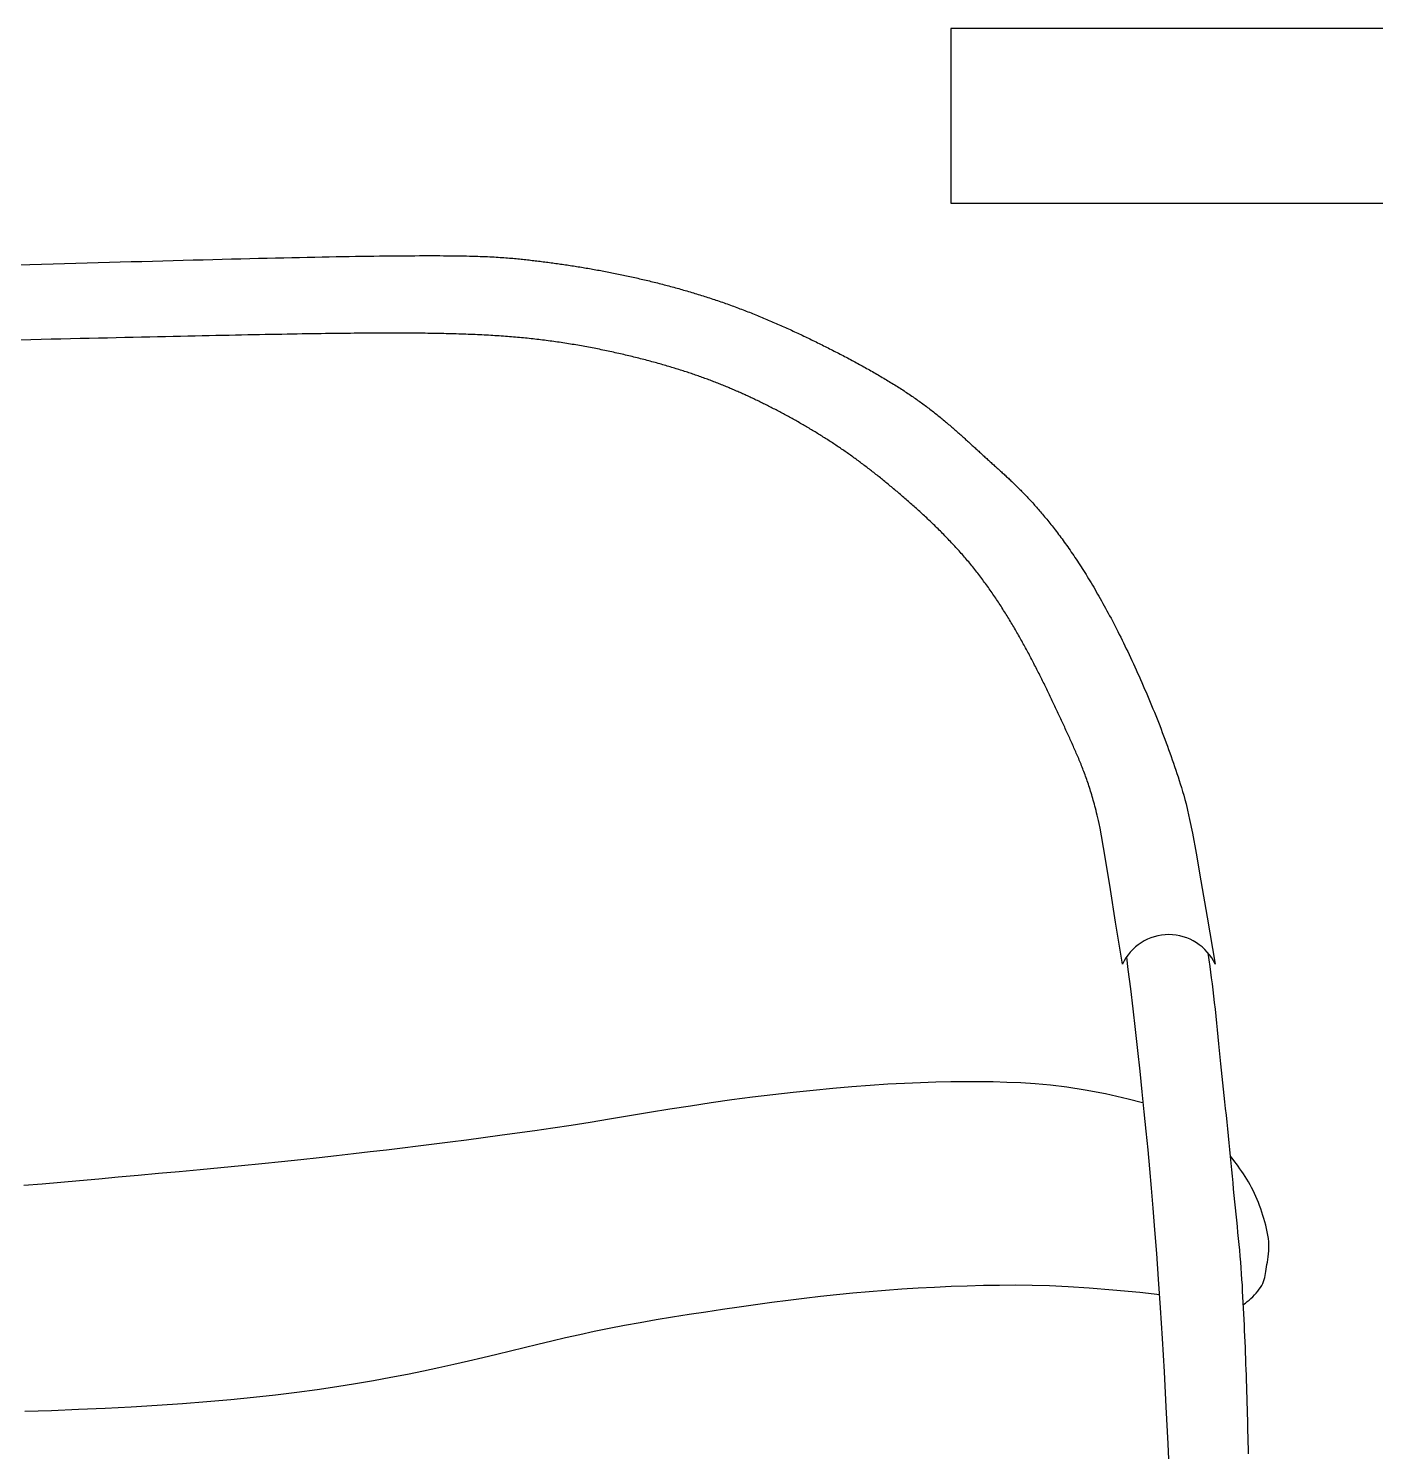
# Model space of a CAD drawing. Header units: millimetres. Extents: x -17017 to 2697, y 1903 to 18260.
# Drawn here: x -16975.9377 to -16975.8761, y 18247.9943 to 18248.0594 of the extents above; entities that cross this region are included whole.
import ezdxf

# ---------------------------------------------------------------- set-up
doc = ezdxf.new("R2010")
doc.units = ezdxf.units.MM
doc.layers.add('OP-MOB-MOVIL', color=8, linetype='Continuous')

# ---------------------------------------------------------------- blocks, each defined once
blk = doc.blocks.new('mesas y sillas de cafeteria')
blk.add_lwpolyline([(49.97697261317171, -14.21144961716345), (49.97697261319445, -14.25144961716433), (50.77697261319099, -14.25144961659134), (50.77697261316916, -14.21144961659229)], close=True)
for points in [[(50.01623537028718, -14.42560469268574), (50.01470229270944, -14.41592952237625), (50.01350654990256, -14.40846112450163), (50.01260097421618, -14.40289040082098), (50.01193839800271, -14.39890825309703), (50.01147165361272, -14.39620558308525), (50.01115357339495, -14.39447329255563), (50.01093698970089, -14.39340228326182), (50.01077473488476, -14.39268345696655), (50.0106273462643, -14.39205848780875), (50.01048618102323, -14.39147213946126), (50.01035030132061, -14.39091994796581), (50.01021876930554, -14.39039744937327), (50.01009064713435, -14.38990017973083), (50.00996499696066, -14.38942367508207), (50.00984088094083, -14.38896347148329), (50.00971736122756, -14.38851510497261), (50.00959365575454, -14.38807482176708), (50.00946960557303, -14.38764170871946), (50.00934520751434, -14.38721556285054), (50.00922045840434, -14.38679618117931), (50.00909535508163, -14.38638336072654), (50.00896989436842, -14.38597689851122), (50.00884407310059, -14.38557659155413), (50.00871788810673, -14.38518223687061), (50.00859133621543, -14.38479363148144), (50.00846441426165, -14.38441057240561), (50.00833711906944, -14.38403285666755), (50.00820944747829, -14.38366028128075), (50.00808139630954, -14.38329264326603), (50.00795296240085, -14.38292973964781), (50.00782414257719, -14.38257136743778), (50.0076949336717, -14.38221732365855), (50.00756533251388, -14.38186740533274), (50.00743533593504, -14.38152140947386), (50.0073049407647, -14.38117913310452), (50.00717414383234, -14.38084037324552), (50.00704294197385, -14.38050492691218), (50.00691133201053, -14.38017259112712), (50.0067793107828, -14.37984316291113), (50.00664687511289, -14.37951643927954), (50.00651402183576, -14.37919221725315), (50.0063807477818, -14.37887029385092), (50.00624704977963, -14.37855046609548), (50.00611292465965, -14.37823253100214), (50.00597836925408, -14.37791628559353), (50.00584338039243, -14.37760152688679), (50.00570795490512, -14.3772880519009), (50.00557208962073, -14.37697565765666), (50.00543578139332, -14.37666414725027), (50.00529902713151, -14.37635334808874), (50.00516182377851, -14.37604309364542), (50.00502416826566, -14.3757332174082), (50.00488605752525, -14.37542355285586), (50.00474748849683, -14.37511393346904), (50.00460845811358, -14.37480419272833), (50.0044689633105, -14.37449416411255), (50.0043290010899, -14.37418370541673), (50.00418856873966, -14.37387277165544), (50.00404766361044, -14.37356134215406), (50.00390628305922, -14.37324939624523), (50.00376442443212, -14.37293691324885), (50.00362208508795, -14.37262387249939), (50.00347926237828, -14.37231025332221), (50.00333595365646, -14.37199603504087), (50.00319215629042, -14.37168120305978), (50.00304786772449, -14.37136576709599), (50.0029030854148, -14.37104974293288), (50.00275780681659, -14.37073314635927), (50.00261202939328, -14.37041599316581), (50.00246575059646, -14.3700982991395), (50.00231896788773, -14.36978008007281), (50.00217167872324, -14.36946135174912), (50.00202388056096, -14.36914212995907), (50.00187557085974, -14.36882243049513), (50.00172674707846, -14.36850226913884), (50.00157740666782, -14.36818166168268), (50.00142754709395, -14.36786062391548), (50.00127716580846, -14.36753917162423), (50.00112626027567, -14.36721732060141), (50.00097482794536, -14.36689508663039), (50.00082286628367, -14.36657248550182), (50.00067037273948, -14.36624953300816), (50.00051734477802, -14.36592624493278), (50.0003637798518, -14.36560263706451), (50.00020967542241, -14.36527872519582), (50.0000550289451, -14.36495452511372), (49.99989983787691, -14.36463005260157), (49.99974409967763, -14.36430532345912), (49.99958781180703, -14.36398035346429), (49.99943097171763, -14.36365515840953), (49.9992735768692, -14.36332975408732), (49.99911562472244, -14.36300415628102), (49.99895711273075, -14.36267838078129), (49.99879803835483, -14.36235244337513), (49.9986383990481, -14.36202635985319), (49.99847819227671, -14.3617001460043), (49.9983174154886, -14.36137381761728), (49.99815606614629, -14.36104739047551), (49.99799414170866, -14.36072088037508), (49.99783163963275, -14.3603943031012), (49.99766855737562, -14.36006767444087), (49.9975048923925, -14.35974101018655), (49.99734064214499, -14.35941432612526), (49.99717580408833, -14.35908763804218), (49.9970103756832, -14.3587609617316), (49.99684435438303, -14.35843431297872), (49.99667773765123, -14.35810770757053), (49.99651052293757, -14.3577811612995), (49.99634270770821, -14.35745468995265), (49.99617428941474, -14.35712830932243), (49.99600526551967, -14.35680203518859), (49.99583563347551, -14.35647588334905), (49.99566539055104, -14.35614986944347), (49.99549453322743, -14.35582400855492), (49.99532305779667, -14.35549831562821), (49.99515096054984, -14.35517280559361), (49.99497823777983, -14.35484749339594), (49.99480488577592, -14.35452239397455), (49.99463090082827, -14.35419752226699), (49.99445627923069, -14.35387289321261), (49.99428101649482, -14.35354852118326), (49.99410510502003, -14.35322441828976), (49.99392853643531, -14.3529005960736), (49.99375130236422, -14.35257706607263), (49.99357339442668, -14.35225383983379), (49.9933948042526, -14.35193092889676), (49.993215523461, -14.35160834479939), (49.99303554367634, -14.35128609909043), (49.99285485633391, -14.35096420316586), (49.99267345208227, -14.35064266786139), (49.9924913213772, -14.35032150386542), (49.99230845467901, -14.3500007218754), (49.99212484244163, -14.34968033257974), (49.99194047512628, -14.34936034667408), (49.99175534318874, -14.34904077484862), (49.9915694370884, -14.3487216277972), (49.9913827472792, -14.34840291621003), (49.99119526422237, -14.34808465078277), (49.99100697837366, -14.34776684220378), (49.99081788018975, -14.34744950117056), (49.99062796012822, -14.34713263837148), (49.99043720864847, -14.34681626449674), (49.99024561620627, -14.34650039024564), (49.99005317326191, -14.34618502630474), (49.98985987026663, -14.34587018337152), (49.98966569768436, -14.34555587213254), (49.98947064596905, -14.34524210328527), (49.98927470558101, -14.34492888751629), (49.98907786697509, -14.34461623552488), (49.98888012061252, -14.34430415799761), (49.9886814569436, -14.34399266562832), (49.98848186643409, -14.34368176911266), (49.98828133953521, -14.34337147914084), (49.98807986671, -14.34306180640488), (49.98787743840967, -14.34275276159678), (49.98767404509726, -14.34244435540859), (49.98746967722673, -14.34213659853413), (49.98726432525655, -14.34182950166542), (49.98705797964521, -14.34152307549448), (49.9868506308494, -14.34121733071333), (49.9866422693276, -14.340912278014), (49.98643288553558, -14.34060792809396), (49.98622246993091, -14.34030429163795), (49.98601101297299, -14.34000137933981), (49.9857985051176, -14.33969920189884), (49.98558493682413, -14.33939776999614), (49.98537029854651, -14.33909709433647), (49.98515458074689, -14.33879718560274), (49.98493777388012, -14.33849805449063), (49.98471986840104, -14.33819971169396), (49.98450085477452, -14.33790216790112), (49.98428072345177, -14.33760543380777), (49.98405946489038, -14.33730952010592), (49.98383706955156, -14.33701443749123), (49.98361352789198, -14.33672019664664), (49.98338883036649, -14.33642680827325), (49.98316296846224, -14.3361342828357), (49.98293593778453, -14.33584262991099), (49.98270773496188, -14.3355518588487), (49.98247835662642, -14.33526197899846), (49.98224779941029, -14.3349729997135), (49.98201605994655, -14.33468493034161), (49.98178313486096, -14.33439778023785), (49.98154902079023, -14.33411155874819), (49.98131371848012, -14.33382627433275), (49.9810772451392, -14.33354193187006), (49.98083962209967, -14.3332585353437), (49.98060087068461, -14.33297608873909), (49.9803610122226, -14.33269459604344), (49.98012006804038, -14.33241406123852), (49.97987805946559, -14.33213448830975), (49.97963500782407, -14.33185588124252), (49.97939093547393, -14.3315782437985), (49.97914586888419, -14.33130157884261), (49.97889983555888, -14.33102588902148), (49.97865286299657, -14.33075117697626), (49.97840497870129, -14.33047744534815), (49.97815621017071, -14.33020469678559), (49.97790658490612, -14.32993293392792), (49.97765613041156, -14.32966215941997), (49.97740487418469, -14.32939237590654), (49.97715284372953, -14.3291235860288), (49.97690006654466, -14.32885579242975), (49.97664657013138, -14.32858899775601), (49.97639238199099, -14.32832320464513), (49.9761375296257, -14.32805841574555), (49.97588204053318, -14.32779463369843), (49.97562594222018, -14.32753186115042), (49.97536926217981, -14.32727010073722), (49.97511202792248, -14.32700935511093), (49.97485426693947, -14.32674962690726), (49.97459600673938, -14.32649091877465), (49.97433727482075, -14.32623323335611), (49.97407809868309, -14.32597657329279), (49.9738185058286, -14.32572094122952), (49.97355852375586, -14.3254663398111), (49.9732981799707, -14.32521277167689), (49.97303750197079, -14.32496023947169), (49.97277651725653, -14.32470874583851), (49.97251525333286, -14.32445829342396), (49.97225373769652, -14.32420888486922), (49.97199199784973, -14.32396052281547), (49.97173006129469, -14.32371320990933), (49.97146795553181, -14.32346694879379), (49.97120570806146, -14.32322174211004), (49.97094334638405, -14.32297759250287), (49.9706808980045, -14.32273450261346), (49.97041839041867, -14.32249247509026), (49.97015585112877, -14.3222515125708), (49.96989330763881, -14.3220116176999), (49.96963078744648, -14.321772793126), (49.96936831805488, -14.32153504148664), (49.96910592696349, -14.32129836542663), (49.96884364167363, -14.32106276758896), (49.9685814896884, -14.32082825061843), (49.96831949850548, -14.32059481715623), (49.9680576956298, -14.32036246984717), (49.9677961085572, -14.32013121133787), (49.96753476479171, -14.31990104426404), (49.96727369183191, -14.31967197127597), (49.96701291587578, -14.31944399463646), (49.96675245786446, -14.31921711509494), (49.96649233743847, -14.31899133302795), (49.96623257423744, -14.31876664881383), (49.965973187901, -14.31854306282185), (49.96571419806696, -14.31832057543215), (49.96545562437041, -14.31809918701401), (49.96519748645642, -14.31787889794396), (49.96493979871684, -14.31765970708329), (49.96468255458512, -14.31744160724338), (49.96442574225057, -14.31722458972945), (49.96416934989975, -14.31700864583036), (49.96391336572287, -14.31679376685497), (49.96365777791198, -14.31657994409761), (49.96340257465181, -14.31636716885805), (49.96314774413349, -14.31615543243606), (49.96289327323848, -14.31594472575307), (49.96263914359952, -14.31573503821892), (49.96238533554606, -14.31552635886328), (49.96213182940573, -14.31531867671583), (49.96187860550071, -14.31511198080443), (49.96162564416318, -14.31490626016603), (49.96137292571893, -14.31470150382665), (49.96112043049106, -14.31449770081781), (49.96086813880811, -14.31429484016917), (49.96061603099861, -14.31409291091586), (49.9603640873911, -14.31389190207847), (49.96011228830776, -14.3136918026994), (49.95986061407621, -14.31349260180104), (49.95960904502499, -14.31329428841855), (49.95935756147992, -14.31309685157794), (49.95910614376862, -14.31290028031253), (49.95885477221782, -14.31270456365382), (49.95860342715332, -14.31250969062785), (49.95835208890367, -14.31231565026974), (49.95810073779194, -14.31212243160917), (49.95784935415122, -14.31193002367581), (49.95759791830369, -14.31173841549753), (49.95734641057516, -14.31154759611309), (49.95709481129416, -14.31135755454125), (49.95684310079014, -14.3111682798226), (49.95659125938892, -14.31097976098317), (49.95633926740993, -14.31079198705265), (49.95608710519173, -14.31060494706435), (49.95583475305193, -14.31041863004793), (49.95558219132272, -14.31023302503127), (49.95532940032626, -14.31004812104948), (49.95507636039565, -14.3098639071286), (49.95482305185124, -14.30968037230014), (49.95456945502428, -14.30949750559921), (49.95431555023879, -14.30931529605186), (49.95406131782238, -14.30913373268777), (49.9538067381045, -14.30895280453842), (49.95355179140915, -14.30877250063895), (49.95329645806123, -14.30859281001176), (49.95304071839291, -14.3084137216938), (49.95278455272546, -14.3082352247111), (49.95252794139105, -14.3080573080988), (49.95227086471186, -14.30787996088475), (49.95201330301552, -14.30770317210045), (49.95175523663147, -14.30752693077375), (49.95149664588553, -14.30735122593978), (49.9512375111035, -14.30717604662277), (49.9509778126112, -14.30700138185784), (49.95071753169486, -14.3068272211458), (49.95045665346333, -14.30665355587371), (49.95019516398679, -14.30648037789797), (49.94993304932996, -14.30630767907496), (49.94967029556119, -14.30613545126653), (49.94940688874976, -14.30596368632541), (49.9491428149604, -14.30579237611346), (49.94887806026327, -14.30562151248523), (49.94861261455299, -14.30545108918159), (49.94834648303458, -14.30528110748855), (49.94807967473571, -14.30511157056571), (49.94781219869128, -14.30494248158539), (49.94754406392804, -14.30477384370897), (49.94727527948089, -14.30460566010515), (49.94700585437931, -14.30443793393897), (49.9467357976564, -14.30427066837183), (49.94646511929386, -14.30410386704534), (49.94619383311419, -14.30393753548196), (49.94592195388668, -14.30377167966799), (49.94564949638243, -14.30360630560608), (49.94537647537345, -14.30344141928072), (49.94510290563358, -14.30327702668728), (49.94482880193391, -14.30311313382117), (49.94455417904373, -14.30294974667231), (49.94427905173961, -14.30278687123428), (49.94400343478901, -14.30262451349881), (49.94372734296758, -14.30246267946313), (49.94345079104369, -14.30230137511535), (49.94317379379299, -14.30214060644903), (49.94289636598569, -14.30198037945956), (49.94261852239379, -14.30182070013507), (49.94234027778566, -14.30166157447275), (49.9420616469406, -14.30150300846617), (49.94178264462698, -14.30134500810527), (49.94150328561318, -14.30118757937998), (49.94122358467666, -14.30103072828933), (49.94094355658945, -14.30087446082689), (49.9406632161199, -14.30071878297531), (49.94038257804004, -14.30056370073908), (49.94010165712371, -14.3004092201063), (49.9398204681429, -14.30025534706874), (49.939539025866, -14.30010208761996), (49.93925734507229, -14.29994944775353), (49.93897544052652, -14.29979743346121), (49.93869332700433, -14.29964605073656), (49.93841101927592, -14.29949530557315), (49.93812853211693, -14.29934520396091), (49.93784588029575, -14.29919575189888), (49.93756307858257, -14.29904695537152), (49.93728014175304, -14.29889882037605), (49.93699708458098, -14.29875135290786), (49.93671392183205, -14.29860455895323), (49.93643066828099, -14.29845844451484), (49.93614733870163, -14.29831301557351), (49.93586394786598, -14.29816827813011), (49.93558051054333, -14.29802423817637), (49.93529704150478, -14.29788090170405), (49.93501355552598, -14.2977382747049), (49.93473006737804, -14.29759636317249), (49.93444659183206, -14.29745517310221), (49.93416314365913, -14.29731471048217), (49.9338797376322, -14.2971749813114), (49.93359638852507, -14.29703599157619), (49.93331311110433, -14.29689774727376), (49.93302991871496, -14.29676025395929), (49.93274681895309, -14.29662351544903), (49.93246381798872, -14.29648753512083), (49.93218092199186, -14.29635231635257), (49.93189813712615, -14.29621786252574), (49.93161546956071, -14.2960841770182), (49.93133292546645, -14.29595126321146), (49.93105051100702, -14.29581912447975), (49.93076822661988, -14.2956877624656), (49.93048604978412, -14.29555717183212), (49.93020395225813, -14.29542734550341), (49.92992190578934, -14.29529827640545), (49.9296398821316, -14.29516995746235), (49.92935785303689, -14.29504238159643), (49.92907579025359, -14.29491554173183), (49.92879366553734, -14.2947894307963), (49.92851144920041, -14.29466404127561), (49.92822910582709, -14.29453936391656), (49.92794659856645, -14.2944153890312), (49.92766389056032, -14.29429210692797), (49.92738094496053, -14.2941695079171), (49.92709772491344, -14.29404758231067), (49.92681419356632, -14.29392632042072), (49.92653031406462, -14.29380571255388), (49.92624604956018, -14.29368574902401), (49.92596136319571, -14.29356642013954), (49.9256762181185, -14.29344771621254), (49.92539057747945, -14.29332962755143), (49.92510440442402, -14.29321214447009), (49.92481766209858, -14.29309525727513), (49.92453031365312, -14.2929789562786), (49.92424232223129, -14.29286323179258), (49.923953650984, -14.29274807412912), (49.92366426305398, -14.29263347359301), (49.92337412159304, -14.29251942049996), (49.92308318974756, -14.29240590515838), (49.92279143066298, -14.29229291787851), (49.92249880748659, -14.29218044897061), (49.92220528336748, -14.29206848874674), (49.92191082145564, -14.29195702752077), (49.9216153848929, -14.29184605559385), (49.92131893682563, -14.29173556328351), (49.92102144040655, -14.29162554089999), (49.9207228587793, -14.2915159787517), (49.9204231550948, -14.29140686715073), (49.92012229249758, -14.29129819640548), (49.91982023413584, -14.29118995682984), (49.91951694315503, -14.29108213873224), (49.91921238270334, -14.29097473242109), (49.91890651592894, -14.29086772821393), (49.91859930598002, -14.29076111641189), (49.91829071600205, -14.29065488733431), (49.91798070914228, -14.29054903128599), (49.91766924854983, -14.2904435385808), (49.91735629737013, -14.29033839952717), (49.91704181875048, -14.29023360443534), (49.91672577584086, -14.29012914361738), (49.91640813178492, -14.29002500738534), (49.91608884972993, -14.28992118604219), (49.91576789282863, -14.28981766990728), (49.91544522422282, -14.28971444928902), (49.91512080706343, -14.28961151449585), (49.91479460449318, -14.28950885584163), (49.91446657966208, -14.28940646363299), (49.91413669753183, -14.28930432883499), (49.91380493030101, -14.28920244503024), (49.91347125198536, -14.28910080645437), (49.91313563660606, -14.28899940734118), (49.91279805816794, -14.28889824192811), (49.91245849069492, -14.28879730444532), (49.91211690819637, -14.28869658913209), (49.91177328469075, -14.28859609022402), (49.91142760143612, -14.28849580457245), (49.91107986867519, -14.28839573949153), (49.91073010389027, -14.28829590491659), (49.91037832457278, -14.28819631078295), (49.910024548205, -14.28809696702228), (49.9096687922729, -14.28799788356628), (49.9093110742624, -14.28789907035207), (49.90895141165765, -14.28780053731498), (49.90858982376085, -14.28770229503425), (49.90822633710923, -14.28760435672302), (49.90786098006083, -14.28750673623654), (49.90749378096643, -14.28740944742822), (49.90712476817862, -14.28731250416604), (49.90675397005452, -14.28721592029797), (49.90638141494583, -14.28711970968834), (49.90600713120602, -14.28702388619422), (49.90563114718771, -14.28692846367085), (49.90525349124709, -14.28683345598074), (49.90487419173496, -14.28673887698096), (49.9044932770048, -14.28664474052675), (49.90411077541376, -14.28655106047881), (49.9037267153135, -14.28645785069602), (49.90334112505752, -14.28636512503363), (49.90295403299933, -14.28627289735414), (49.90256546749242, -14.2861811815128), (49.90217545688847, -14.28608999137032), (49.90178402954461, -14.28599934078011), (49.90139121381526, -14.28590924360105), (49.90099703804844, -14.28581971369749), (49.9006015306004, -14.28573076492285), (49.90020471982734, -14.28564241113418), (49.89980663408187, -14.28555466619218), (49.89940730171475, -14.28546754395575), (49.89900675108311, -14.28538105828011), (49.89860501053681, -14.28529522302415), (49.898202108433, -14.28521005205039), (49.89779807312425, -14.28512555921043), (49.89739293296498, -14.28504175836497), (49.89698671630231, -14.28495866337471), (49.89657945149975, -14.28487628809671), (49.89617116690533, -14.28479464638622), (49.89576189087438, -14.28471375210393), (49.89535165175676, -14.28463361910872), (49.8949404779114, -14.28455426125583), (49.8945283976891, -14.2844756924078), (49.89411543944516, -14.28439792642166), (49.89370163152944, -14.28432097714904), (49.89328700229817, -14.28424485845608), (49.89287158010666, -14.28416958419984), (49.89245539330568, -14.28409516823558), (49.89203847024783, -14.28402162442399), (49.89162083929295, -14.2839489666203), (49.8912025287882, -14.28387720868341), (49.89078356708796, -14.28380636447582), (49.89036398254939, -14.28373644785097), (49.88994380352324, -14.28366747266955), (49.8895230547032, -14.28359945223019), (49.88910174613648, -14.28353239760872), (49.88867988421225, -14.28346631931709), (49.88825747531882, -14.28340122787085), (49.88783452584175, -14.28333713378743), (49.88741104217206, -14.28327404758056), (49.88698703069531, -14.28321197976766), (49.88656249779888, -14.28315094085883), (49.88613743522728, -14.28309093914504), (49.88571177614813, -14.28303197399873), (49.88528543908706, -14.28297404256227), (49.88485834257153, -14.28291714197621), (49.8844304051172, -14.2828612693902), (49.88400154525607, -14.28280642194295), (49.88357168151106, -14.28275259677866), (49.88314073240417, -14.28269979104152), (49.88270861280307, -14.28264800131728), (49.88227522292163, -14.2825972219689), (49.88184045932303, -14.28254744678634), (49.88140421856133, -14.2824986695814), (49.88096639720152, -14.28245088414405), (49.88052689179676, -14.28240408428428), (49.88008559890568, -14.28235826379751), (49.87964241509053, -14.28231341648279), (49.8791972369072, -14.28226953614649), (49.87874996091614, -14.28222661658583), (49.87830048367232, -14.28218465159989), (49.877848701738, -14.28214363499319), (49.8773945116709, -14.28210356056115), (49.87693781002963, -14.28206442211012), (49.87647849337191, -14.28202621343371), (49.87601645825544, -14.28198892833825), (49.87555160124066, -14.28195256062281), (49.87508381888438, -14.28191710408828), (49.87461300774794, -14.28188255253372), (49.87413906438724, -14.28184889976183), (49.87366188536089, -14.28181613956986), (49.87318136723025, -14.28178426576233), (49.87269740655029, -14.2817532721383), (49.87220989988054, -14.28172315249685), (49.87171874378237, -14.28169390063886), (49.87122383480892, -14.2816655103652), (49.87072506952518, -14.28163797547677), (49.87022234448614, -14.28161128977808), (49.86971555625041, -14.28158544706275), (49.86920460137571, -14.28156044113348), (49.86868937642339, -14.28153626579478), (49.86816977795115, -14.2815129148421), (49.8676457025158, -14.28149038207812), (49.86711704667414, -14.28146866130555), (49.86658370699115, -14.28144774632165), (49.86604558002273, -14.2814276309291), (49.86550256232294, -14.28140830892517), (49.86495455045497, -14.28138977411618), (49.86440144097651, -14.28137202029575), (49.86384313044528, -14.28135504127022), (49.86327951542171, -14.28133883083865), (49.86271049246079, -14.28132338280011), (49.86213595812751, -14.28130869095548), (49.8615558089723, -14.28129474910384), (49.86096994156014, -14.28128155105151), (49.86037825244512, -14.2812690905921), (49.85978063818948, -14.28125736153015), (49.85917699534912, -14.28124635766653), (49.85856720807988, -14.28123607316411), (49.85795111092648, -14.28122650363366), (49.85732852602723, -14.28121764505704), (49.85669927552226, -14.28120949340519), (49.8560631815526, -14.28120204465449), (49.85542006625383, -14.28119529478499), (49.85476975177062, -14.28118923977308), (49.85411206024128, -14.28118387559334), (49.85344676419118, -14.28117919967008), (49.85277343769758, -14.28117521524109), (49.85209160522845, -14.28117192697573), (49.85140079124722, -14.28116933955971), (49.85070052022002, -14.28116745766965), (49.84999031660482, -14.28116628598946), (49.84926970487413, -14.28116582919392), (49.84853820948774, -14.28116609196513), (49.84779534250902, -14.28116707934714), (49.84704056638839, -14.28116879782829), (49.84627333116896, -14.28117125426797), (49.84549308690021, -14.28117445551834), (49.84469928362432, -14.28117840844061), (49.84389137139078, -14.2811831198851), (49.84306880024178, -14.28118859670576), (49.8422310202277, -14.28119484576382), (49.84137748138983, -14.28120187390959), (49.84050763377491, -14.28120968800431), (49.83962092743423, -14.28121829489646), (49.83871681240726, -14.2812277014491), (49.83779473874074, -14.28123791451071), (49.83685415648506, -14.28124894094071), (49.83589451568241, -14.28126078759306), (49.83491526638045, -14.28127346132533), (49.8339158586241, -14.28128696898966), (49.83289574245737, -14.28130131744183), (49.83185436793065, -14.28131651354124), (49.83079118508704, -14.28133256414185), (49.82970564397237, -14.28134947609942), (49.82859719463613, -14.28136725626246), (49.82746528711778, -14.28138591149764), (49.8263093714686, -14.28140544865346), (49.8251288977317, -14.28142587458569), (49.82392331595474, -14.28144719615375), (49.82269207618356, -14.28146942020794), (49.82143462846489, -14.2814925536095), (49.82015042284002, -14.28151660320873), (49.81883890936206, -14.28154157586323), (49.81749953807139, -14.28156747842695), (49.81613175901475, -14.28159431775748), (49.81473502223889, -14.28162210071241), (49.81330877779055, -14.28165083414206), (49.81185247571648, -14.281680524904), (49.81036556605795, -14.28171117985221), (49.80884749886627, -14.2817428058479), (49.80729772418363, -14.28177540973957), (49.8057156920604, -14.28180899838844), (49.80410085253698, -14.28184357864484), (49.80245265566464, -14.28187915736999), (49.80077055148286, -14.28191574141238), (49.79905399004292, -14.28195333763506), (49.79730242139158, -14.28199195288471), (49.79551529557011, -14.28203159402437), (49.79369206262618, -14.28207226790619), (49.79183217260834, -14.28211398138774), (49.78993507555879, -14.28215674132298), (49.78800027502893, -14.28220055290512), (49.78602748856883, -14.28224541467716), (49.7840164872332, -14.28229132351407), (49.78196704207767, -14.28233827630538), (49.77987892416058, -14.28238626992606), (49.77775190453121, -14.2824353012511), (49.77558575424973, -14.28248536716819), (49.77338024436722, -14.2825364645505), (49.77113535994431, -14.28258858363733), (49.76885194206898, -14.28264168804708), (49.76653104583329, -14.28269573476246), (49.76417372632113, -14.28275068076073)], [(49.76359197385773, -14.26556215892197), (49.76627443591224, -14.26548143920445), (49.76893842719528, -14.26540181608834), (49.77158279588093, -14.26532332641182), (49.77420639013781, -14.26524600700941), (49.77680805813816, -14.26516989471202), (49.7793866480506, -14.26509502636145), (49.7819410080474, -14.26502143878679), (49.7844699863017, -14.26494916882439), (49.78697243098122, -14.26487825330878), (49.78944719025549, -14.2648087290745), (49.7918931123013, -14.26474063295609), (49.79430904528544, -14.26467400179172), (49.79669383738019, -14.26460887241046), (49.79904633675596, -14.26454528164686), (49.80136539158138, -14.26448326634272), (49.80364985003416, -14.26442286332895), (49.80589856027655, -14.26436410943825), (49.80811037048534, -14.2643070415088), (49.81028418144069, -14.26425169470167), (49.81241910438348, -14.26419809750587), (49.81451430316065, -14.26414627674603), (49.81656894161824, -14.26409625923225), (49.81858218360958, -14.26404807178551), (49.82055319297888, -14.26400174122682), (49.82248113357764, -14.26395729437354), (49.82436516925827, -14.26391475804485), (49.8262046743157, -14.26387415237878), (49.82799986486316, -14.26383547081059), (49.82975116746002, -14.26379870008896), (49.83145900867021, -14.26376382696617), (49.83312381504948, -14.26373083820545), (49.83474601316175, -14.26369972055363), (49.83632602956914, -14.26367046076302), (49.83786429083193, -14.26364304558956), (49.83936127612469, -14.26361746012117), (49.84081767507087, -14.26359368275553), (49.84223422991363, -14.26357169023686), (49.84361168289161, -14.26355145929847), (49.84495077624433, -14.26353296668094), (49.8462522522068, -14.26351618912122), (49.84751685302217, -14.26350110335625), (49.84874532092817, -14.26348768612115), (49.84993839816252, -14.2634759141547), (49.85109682696839, -14.26346576419564), (49.85222134957985, -14.26345721297912), (49.85331270824008, -14.26345023724571), (49.85437164518862, -14.26344481372689), (49.85539890266136, -14.26344091916508), (49.85639522289694, -14.26343853029539), (49.85736134814124, -14.26343762385659), (49.85829802062472, -14.26343817658562), (49.85920598259418, -14.26344016522125), (49.86008597628279, -14.26344356649497), (49.86093874393282, -14.26344835714917), (49.8617650277838, -14.26345451392081), (49.86256557007437, -14.26346201354681), (49.86334111304222, -14.26347083276414), (49.86409239892691, -14.26348094830792), (49.86482016996979, -14.26349233691872), (49.86552516840766, -14.26350497533349), (49.86620813648096, -14.26351884028736), (49.86686981642924, -14.26353390852091), (49.86751095048839, -14.26355015676745), (49.86813228090341, -14.26356756176756), (49.86873454990655, -14.26358610025818), (49.86931849974371, -14.26360574897626), (49.86988487264989, -14.26362648465874), (49.87043441086553, -14.26364828404257), (49.87096785662743, -14.2636711238647), (49.87148595217968, -14.26369498086569), (49.87198943975818, -14.26371983177523), (49.87247906160246, -14.26374565333936), (49.87295555995206, -14.26377242229319), (49.87341967704378, -14.26380011536821), (49.87387215512172, -14.26382870931047), (49.87431373642266, -14.26385818085328), (49.87474516318161, -14.26388850673175), (49.87516717764356, -14.26391966368465), (49.87558052204622, -14.26395162845074), (49.87598593862913, -14.26398437776515), (49.87638416963, -14.26401788836847), (49.87677595728655, -14.264052136994), (49.87716202318825, -14.26408710112082), (49.87754300632059, -14.26412276116935), (49.8779195250163, -14.26415909830212), (49.87829219760624, -14.26419609368168), (49.87866164242041, -14.26423372847057), (49.87902847779515, -14.26427198382953), (49.87939332206224, -14.26431084091746), (49.87975679355168, -14.26435028090418), (49.88011942799494, -14.26439028789173), (49.88048143069773, -14.26443085779465), (49.88084292437179, -14.26447198947244), (49.88120403171433, -14.26451368178095), (49.88156487544165, -14.26455593358332), (49.88192557825005, -14.26459874373541), (49.88228626284763, -14.26464211109851), (49.88264705194433, -14.26468603453395), (49.88300804759001, -14.2647305136361), (49.88336926923785, -14.26477555094789), (49.88373071568185, -14.26482114975988), (49.88409238572694, -14.26486731334808), (49.88445427816714, -14.26491404500121), (49.88481639180372, -14.26496134800436), (49.88517872543707, -14.26500922563719), (49.88554127786392, -14.26505768118659), (49.88590404788283, -14.26510671793221), (49.88626703429509, -14.26515633915915), (49.88663023589561, -14.26520654815431), (49.88699365148841, -14.26525734819734), (49.88735727986841, -14.26530874257514), (49.88772111983417, -14.26536073456737), (49.8880851701897, -14.26541332746092), (49.8884494297281, -14.26546652453908), (49.88881389725339, -14.26552032908694), (49.88917857155957, -14.26557474438232), (49.88954345144793, -14.26562977371577), (49.88990853571795, -14.26568542036694), (49.89027382316908, -14.26574168761908), (49.89063931259716, -14.26579857875913), (49.89100500280529, -14.26585609706854), (49.89137089258838, -14.26591424582875), (49.89173698074683, -14.26597302832852), (49.89210326607918, -14.26603244784928), (49.89246974738671, -14.26609250767433), (49.89283642346436, -14.26615321108511), (49.89320329311613, -14.26621456136854), (49.89357035513876, -14.2662765618079), (49.89393760832809, -14.26633921568646), (49.89430505148539, -14.26640252628749), (49.89467268341104, -14.26646649689246), (49.89504050290179, -14.2665311307901), (49.89540850875801, -14.26659643126004), (49.89577669977643, -14.26666240158556), (49.89614507475835, -14.2667290450554), (49.89651363250323, -14.26679636494737), (49.89688237180781, -14.26686436454656), (49.89725129147064, -14.2669330471399), (49.89762039029392, -14.26700241600884), (49.89798966707258, -14.26707247443483), (49.89835912060607, -14.26714322570479), (49.89872874969842, -14.26721467310017), (49.89909855314363, -14.26728681990608), (49.89946852973935, -14.26735966940396), (49.89983867828869, -14.26743322488255), (49.90020899758838, -14.26750748962149), (49.90057948624417, -14.26758246688223), (49.90095014206963, -14.26765815984618), (49.90132096269554, -14.26773457166928), (49.90169194574355, -14.26781170550748), (49.90206308883444, -14.26788956451674), (49.90243438959442, -14.26796815185844), (49.90280584564698, -14.26804747068672), (49.90317745461925, -14.26812752416117), (49.9035492133462, -14.2682083153486), (49.90392111553865, -14.26828984699023), (49.90429315411893, -14.26837212173632), (49.90466532201026, -14.26845514223351), (49.90503761213768, -14.26853891113751), (49.90541001742622, -14.26862343109497), (49.90578253079639, -14.26870870475796), (49.90615514517322, -14.26879473478039), (49.90652785328257, -14.26888152378706), (49.90690064707542, -14.2689690743282), (49.90727351829173, -14.2690573889231), (49.90764645868694, -14.26914647009835), (49.90801946000738, -14.2692363203787), (49.90839251399939, -14.2693269422889), (49.90876561241475, -14.26941833835008), (49.90913874700254, -14.26951051108881), (49.90951190951, -14.26960346303167), (49.90988509168255, -14.26969719669614), (49.91025828527654, -14.26979171461244), (49.91063148203102, -14.26988701930168), (49.91100467370325, -14.26998311329226), (49.91137785203864, -14.27007999910165), (49.91175100878445, -14.27017767926009), (49.91212413569065, -14.27027615628867), (49.9124972245063, -14.27037543271217), (49.91287026698228, -14.27047551105534), (49.91324325486221, -14.27057639384111), (49.91361617989605, -14.27067808359789), (49.91398903383561, -14.27078058284314), (49.91436180842538, -14.27088389410528), (49.91473449541809, -14.27098801990905), (49.91510708655915, -14.2710929627774), (49.91547957360035, -14.27119872523326), (49.91585194828713, -14.27130530980503), (49.91622420236945, -14.27141271901201), (49.91659632759729, -14.27152095538077), (49.9169683157179, -14.27163002143425), (49.91734015847942, -14.27173991970085), (49.91771184763093, -14.27185065269805), (49.91808337492057, -14.27196222295606), (49.91845473210105, -14.27207463299783), (49.91882591091598, -14.27218788534265), (49.91919690311715, -14.27230198252073), (49.91956770044999, -14.27241692705502), (49.91993829466537, -14.27253272146845), (49.92030867751419, -14.27264936828578), (49.92067884074004, -14.27276687002995), (49.92104877609654, -14.27288522922572), (49.92141847533003, -14.27300444839784), (49.92178793018684, -14.27312453007471), (49.92215713241876, -14.27324547677199), (49.92252607377304, -14.27336729101808), (49.92289474600057, -14.27348997533954), (49.92326314084676, -14.27361353225933), (49.92363125006432, -14.27373796429856), (49.92399906539777, -14.27386327398381), (49.92436657886992, -14.27398946356334), (49.92473378357408, -14.27411653416129), (49.92510067288367, -14.27424448663078), (49.92546724016302, -14.27437332182672), (49.92583347878735, -14.27450304059312), (49.92619938211737, -14.27463364378673), (49.92656494352832, -14.2747651322552), (49.92693015638451, -14.27489750684981), (49.92729501513622, -14.27503076730864), (49.92765951855381, -14.27516490890412), (49.92802366648448, -14.27529992579184), (49.92838745877361, -14.27543581213104), (49.92875089527388, -14.27557256208274), (49.92911397583339, -14.27571016980073), (49.92947670030026, -14.27584862944423), (49.9298390685226, -14.27598793517427), (49.93020108061773, -14.27612808086451), (49.93056273778802, -14.27626905928264), (49.93092404149775, -14.2764108629126), (49.93128499322029, -14.2765534842365), (49.93164559441993, -14.27669691574374), (49.93200584656643, -14.27684114991644), (49.93236575113133, -14.27698617924034), (49.93272530957893, -14.27713199619757), (49.93308452337897, -14.27727859327752), (49.93344339400119, -14.27742596295866), (49.93380192291443, -14.27757409773221), (49.9341601115857, -14.27772299007847), (49.93451796148565, -14.27787263248501), (49.93487547408131, -14.27802301743395), (49.93523265083968, -14.27817413741286), (49.93558949323233, -14.27832598490386), (49.93594600272718, -14.2784785523927), (49.93630218079215, -14.27863183236695), (49.93665802889791, -14.27878581730693), (49.93701354850964, -14.27894049969836), (49.937368741098, -14.27909587202885), (49.93772360813, -14.27925192677867), (49.93807815107539, -14.27940865643723), (49.93843237140572, -14.27956605348663), (49.93878627058348, -14.27972411041083), (49.93913985008203, -14.27988281969738), (49.93949311136839, -14.28004217382841), (49.93984605590958, -14.2802021652933), (49.94019868517717, -14.28036278657055), (49.94055100063724, -14.2805240301459), (49.94090300376047, -14.28068588850874), (49.94125469601386, -14.2808483541412), (49.94160607886624, -14.2810114195272), (49.94195715378464, -14.28117507715069), (49.94230792224243, -14.28133931949924), (49.94265838570482, -14.28150413905314), (49.94300854564062, -14.28166952830543), (49.94335840351869, -14.28183547973458), (49.94370796080693, -14.28200198582454), (49.94405721897692, -14.28216903906286), (49.94440617949203, -14.28233663193168), (49.94475484382474, -14.28250475692039), (49.94510321344114, -14.28267340650746), (49.94545128981281, -14.2828425731841), (49.94579907440675, -14.28301224943061), (49.9461465686918, -14.28318242773457), (49.94649377413771, -14.2833531005781), (49.94684069221057, -14.28352426044694), (49.9471873236771, -14.2836959000233), (49.94753366651003, -14.28386801277702), (49.94787971796814, -14.28404059237801), (49.94822547531658, -14.28421363249436), (49.94857093582323, -14.28438712678872), (49.94891609675415, -14.28456106893464), (49.94926095536994, -14.28473545260022), (49.94960550893938, -14.2849102714481), (49.94994975192549, -14.28508551993764), (49.95029366757899, -14.28526119568414), (49.95063723635303, -14.28543729708144), (49.95098043869893, -14.28561382253429), (49.95132325506893, -14.28579077044014), (49.95166566591161, -14.28596813920558), (49.95200765167829, -14.28614592722079), (49.95234919282211, -14.28632413289415), (49.952690269095, -14.28650275481959), (49.95303085744217, -14.28668179238593), (49.95337093411399, -14.28686124517299), (49.95371047535627, -14.28704111276784), (49.95404945741757, -14.28722139475212), (49.95438785654642, -14.28740209071111), (49.95472564899046, -14.28758320022462), (49.95506281099642, -14.28776472287791), (49.95539931881103, -14.28794665825626), (49.95573514868647, -14.28812900593948), (49.95607027686583, -14.28831176551466), (49.95640467960038, -14.28849493656162), (49.95673833313322, -14.28867851866744), (49.95707121371834, -14.28886251141375), (49.95740329759974, -14.28904691438584), (49.95773456102779, -14.28923172716168), (49.95806498024649, -14.28941694933201), (49.95839453150529, -14.28960258047664), (49.95872319105456, -14.28978862017721), (49.9590509351392, -14.28997506801898), (49.95937774000686, -14.2901619235854), (49.95970358190698, -14.29034918646357), (49.9600284370872, -14.29053685623148), (49.96035228179335, -14.2907249324744), (49.96067509227669, -14.29091341477579), (49.96099684478031, -14.2911023027209), (49.9613175155564, -14.29129159588774), (49.96163708085078, -14.29148129386522), (49.96195551691108, -14.29167139623678), (49.96227279998675, -14.29186190258224), (49.9625889063218, -14.29205281248869), (49.96290381216932, -14.29224412553776), (49.96321749377512, -14.29243584131109), (49.96352992738321, -14.29262795939576), (49.96384108924667, -14.2928204793734), (49.9641509556086, -14.29301340082566), (49.96445950272027, -14.29320672333961), (49.96476670683023, -14.29340044649507), (49.9650725441843, -14.29359456988095), (49.9653769910301, -14.29378909307343), (49.96568002361437, -14.29398401566141), (49.96598161818929, -14.2941793372247), (49.96628175099704, -14.29437505735223), (49.9665803982889, -14.29457117562197), (49.96687753631431, -14.2947676916192), (49.96717314131547, -14.29496460492555), (49.96746718954546, -14.29516191512812), (49.96775965724828, -14.29535962181035), (49.96805052185209, -14.29555772398453), (49.96833976548896, -14.29575621839285), (49.96862737147239, -14.29595510121362), (49.96891332310861, -14.2961543686215), (49.96919760371111, -14.29635401678752), (49.96948019659249, -14.29655404188998), (49.96976108506078, -14.29675444010354), (49.9700402524295, -14.29695520760106), (49.97031768671695, -14.29715633828891), (49.97059339477801, -14.29735781697491), (49.97086738817961, -14.2975596262022), (49.97113967847963, -14.29776174851213), (49.97141027724501, -14.2979641664424), (49.9716791960418, -14.29816686253616), (49.97194644643332, -14.29836981933477), (49.97221203997742, -14.29857301937591), (49.97247598942249, -14.29877644463159), (49.97273831221446, -14.29898007480188), (49.97299902697978, -14.29918388902115), (49.97325815234763, -14.29938786642015), (49.97351570694536, -14.29959198613142), (49.97377170939853, -14.2997962272857), (49.97402617833177, -14.30000056901554), (49.97427913237789, -14.30020499044986), (49.97453059015697, -14.30040947072303), (49.97478057030185, -14.30061398897124), (49.97502909143714, -14.30081852431795), (49.9752761721893, -14.30102305590299), (49.97552183118569, -14.30122756284982), (49.97576608705367, -14.30143202429826), (49.97600895841879, -14.30163641937725), (49.97625046391022, -14.3018407272175), (49.97649062215532, -14.30204492694975), (49.97672945177874, -14.30224899770838), (49.97696697140782, -14.30245291862593), (49.97720319967175, -14.30265666883315), (49.97743815519516, -14.30286022746259), (49.97767185660632, -14.30306357364316), (49.97790432253078, -14.30326668651105), (49.97813557159679, -14.30346954519337), (49.97836562243083, -14.30367212882629), (49.97859449366024, -14.30387441654057), (49.97882220391148, -14.30407638746692), (49.9790487718119, -14.30427802073791), (49.97927421598888, -14.30447929548609), (49.97949855506977, -14.30468019084037), (49.97972180767738, -14.30488068593513), (49.97994399244544, -14.30508075990474), (49.98016512799677, -14.30528039187629), (49.98038523295872, -14.30547956098417), (49.98060432595685, -14.30567824636091), (49.98082242562214, -14.30587642713544), (49.98103955057923, -14.30607408244214), (49.98125571945548, -14.30627119141354), (49.98147095087734, -14.30646773317858), (49.98168526347308, -14.30666368687162), (49.98189867586643, -14.30685903162339), (49.98211120668839, -14.30705374656645), (49.98232287456267, -14.30724781082972), (49.98253369811846, -14.30744120354939), (49.98274369598221, -14.30763390385619), (49.98295288678219, -14.30782589087903), (49.98316128914121, -14.30801714375593), (49.98336892168936, -14.30820764161399), (49.9835758035033, -14.3083973662815), (49.98378195546047, -14.30858631036426), (49.98398739888216, -14.30877446917293), (49.98419215509875, -14.30896183800724), (49.98439624543062, -14.30914841217236), (49.98459969120904, -14.3093341869735), (49.9848025137544, -14.3095191577122), (49.98500473439617, -14.30970331969729), (49.98520637625825, -14.30988667901329), (49.98540746966228, -14.3100692848675), (49.98560804672343, -14.31025119725928), (49.98580813956869, -14.31043247618072), (49.98600778031596, -14.31061318162574), (49.98620700108222, -14.31079337358824), (49.98640583399265, -14.31097311206031), (49.98660431116514, -14.3111524570395), (49.98680246517051, -14.31133147121363), (49.98700033037494, -14.31151022804988), (49.98719794160024, -14.31168880371661), (49.9873953336637, -14.31186727438399), (49.98759254138622, -14.31204571621493), (49.98778959958599, -14.31222420537233), (49.98798654307848, -14.3124028180282), (49.98818340668549, -14.31258163034545), (49.98838022522705, -14.31276071849061), (49.98857703352132, -14.31294015863205), (49.98877386638378, -14.31312002693267), (49.98897075863624, -14.31330039956083), (49.98916774509871, -14.31348135268308), (49.98936486058756, -14.31366296246415), (49.98956213992278, -14.31384530507239), (49.98975961792257, -14.31402845667071), (49.98995732940512, -14.31421249342748), (49.99015530919223, -14.31439749150923), (49.99035359210029, -14.3145835270825), (49.9905522129493, -14.31477067631022), (49.99075120655652, -14.31495901536073), (49.99095060774289, -14.3151486204024), (49.99115045132476, -14.31533956759813), (49.99135077212122, -14.31553193311629), (49.99155160495411, -14.3157257931216), (49.99175298464161, -14.31592122378242), (49.9919549460019, -14.31611830126167), (49.99215752385044, -14.31631710172951), (49.99236075300996, -14.31651770134704), (49.99256466829956, -14.31672017628807), (49.9927693045347, -14.31692460271006), (49.99297469653811, -14.317131056785), (49.99318087912616, -14.31733961467762), (49.99338788711884, -14.31755035255264), (49.99359575533344, -14.31776334657843), (49.99380451859088, -14.31797867291971), (49.99401421170751, -14.31819640774302), (49.99422486950425, -14.3184166272149), (49.99443652680202, -14.31863940750554), (49.99464921841445, -14.31886482477239), (49.99486297916428, -14.31909295518926), (49.99507784386788, -14.31932387491543), (49.99529384734524, -14.31955766012652), (49.99551102441637, -14.31979438698181), (49.99572940989856, -14.32003413164784), (49.99594903861089, -14.3202769702948), (49.99616994537246, -14.32052297908194), (49.99639216500145, -14.3207722341831), (49.99661573111644, -14.32102481127004), (49.99684067251746, -14.32128078405549), (49.99706701681043, -14.32154022576287), (49.99729479159123, -14.32180320961197), (49.99752402447211, -14.32206980882802), (49.99775474304261, -14.3223400966308), (49.99798697491224, -14.32261414624372), (49.9982207476769, -14.32289203089022), (49.99845608413216, -14.32317382182919), (49.99869298781869, -14.32345958246697), (49.99893145746955, -14.32374937424902), (49.99917149181692, -14.32404325862626), (49.99941308959569, -14.32434129704052), (49.9996562495362, -14.32464355093907), (49.99990097037244, -14.32495008176556), (50.00014725083565, -14.32526095097273), (50.00039508845657, -14.32557621950946), (50.00064447595378, -14.3258959463692), (50.00089540483805, -14.32622019005794), (50.0011478666338, -14.32654900907437), (50.00140185284636, -14.32688246191901), (50.00165735499741, -14.32722060709602), (50.00191436460136, -14.32756350310956), (50.00217287317082, -14.32791120845832), (50.00243287222384, -14.32826378164282), (50.00269435327664, -14.32862128116903), (50.00295730784092, -14.32898376553749), (50.00322172743199, -14.32935129324869), (50.00348760356974, -14.32972392280499), (50.00375492776584, -14.33010171271235), (50.00402369153471, -14.33048472146766), (50.00429388639623, -14.33087300757506), (50.00456550386207, -14.33126662953509), (50.00483853544847, -14.3316656458519), (50.00511297267076, -14.332070115026), (50.00538880704244, -14.33248009555973), (50.00566603008065, -14.33289564595543), (50.00594463330344, -14.33331682471362), (50.00622460822069, -14.33374369033845), (50.00650594635044, -14.33417630133044), (50.00678863920893, -14.33461471619012), (50.00707267831149, -14.33505899342163), (50.00735805516979, -14.33550919152913), (50.00764476130189, -14.3359653690095), (50.00793278822402, -14.33642758436872), (50.00822212745061, -14.33689589610731), (50.00851277049424, -14.33737036272396), (50.0088047088766, -14.33785104272647), (50.00909793410665, -14.33833799461354), (50.00939243770245, -14.3388312768875), (50.00968821117931, -14.3393309480507), (50.00998524605257, -14.33983706660365), (50.01028353383754, -14.34034969105232), (50.01058306604773, -14.34086887989179), (50.0108838342021, -14.34139469163347), (50.01118582981235, -14.34192718477061), (50.0114890443956, -14.34246641780919), (50.01179346946537, -14.34301244924973), (50.01209909654062, -14.34356533759819), (50.01240591713486, -14.34412514134965), (50.01271392276158, -14.34469191901007), (50.01302310493793, -14.34526572908362), (50.01333345517833, -14.34584663006717), (50.01364496499809, -14.34643468046852), (50.01395762258653, -14.34702993113206), (50.01427140281066, -14.34763240230495), (50.01458627721058, -14.34824210658189), (50.01490221732911, -14.34885905655574), (50.01521919470997, -14.34948326482117), (50.01553718088871, -14.35011474396924), (50.0158561474118, -14.35075350659281), (50.01617606582022, -14.35139956528838), (50.01649689433452, -14.35205290204067), (50.01681853791888, -14.35271337641461), (50.01714088821609, -14.35338081736882), (50.01746383687259, -14.35405505386552), (50.01778727553483, -14.3547359148597), (50.01811109584469, -14.3554232293136), (50.01843518944315, -14.35611682618401), (50.01875944798394, -14.35681653443316), (50.01908375977564, -14.35752217536174), (50.01940799981912, -14.35823353967862), (50.0197320397865, -14.35895041043113), (50.02005575134808, -14.35967257067023), (50.02037900617415, -14.36039980344503), (50.02070167593502, -14.36113189180651), (50.02102363230097, -14.3618686188056), (50.0213447469423, -14.36260976749327), (50.02166489153115, -14.36335512091682), (50.02198393773779, -14.36410446213085), (50.02230175723071, -14.36485757418268), (50.02261822168293, -14.36561424012325), (50.02293320276385, -14.36637424300534), (50.02324657214467, -14.36713736587626), (50.02355820149114, -14.36790339178697), (50.02386796248265, -14.36867210379023), (50.02417572678496, -14.36944328493337), (50.02448136606563, -14.37021671826733), (50.02478475200132, -14.37099218684125), (50.02508575625779, -14.37176947371154), (50.02538425050716, -14.37254836192005), (50.02568010642426, -14.3733286345232), (50.02597319567121, -14.37411007457013), (50.0262633899265, -14.37489246510995), (50.02655056085314, -14.37567558919363), (50.02683458012689, -14.37645922987213), (50.02711531941895, -14.37724317019456), (50.02739265039691, -14.37802719321189), (50.02766644473195, -14.37881108197507), (50.02793657409711, -14.37959461953506), (50.02820291015905, -14.38037758893915), (50.02846532459262, -14.38115977324196), (50.02872395416398, -14.38194193961681), (50.02897999606193, -14.38272879175929), (50.02923491256024, -14.38352601747647), (50.02949016594266, -14.38433930458996), (50.02974721849296, -14.38517434091591), (50.03000753249307, -14.38603681426684), (50.03027257022313, -14.38693241246438), (50.03054379396508, -14.3878668233192), (50.03083122941916, -14.38890077916039), (50.03117915596067, -14.39031519035052), (50.03164041638502, -14.39244601176142), (50.03226785348397, -14.39562919826494), (50.03311431005295, -14.40020070473656), (50.03423262888737, -14.40649648604813), (50.03567565277899, -14.41485249706784), (50.03749622452324, -14.42560469267119)], [(50.04509092144235, -14.53766352471939), (50.04506554036288, -14.53635337662126), (50.04503901559838, -14.53504823641197), (50.04501131370216, -14.53374774103213), (50.0449824012203, -14.5324515274333), (50.04495224470975, -14.53115923255609), (50.04492081071749, -14.52987049334843), (50.04488806579229, -14.5285849467582), (50.04485397649205, -14.52730222972787), (50.0448185093619, -14.52602197920532), (50.04478163095609, -14.52474383213485), (50.04474330782341, -14.52346742546797), (50.04470350651627, -14.52219239613987), (50.04466219358164, -14.52091838110573), (50.04461933557559, -14.51964501730981), (50.0445748990478, -14.51837194169457), (50.04452885054616, -14.51709879120972), (50.04448115662763, -14.51582520279771), (50.04443178383553, -14.51455081340828), (50.04438069872594, -14.51327525998204), (50.04432786784764, -14.51199817947054), (50.04427325775487, -14.51071920881441), (50.04421683499368, -14.50943798496519), (50.0441585661174, -14.50815414486533), (50.04409841767756, -14.50686732546092), (50.04403635622384, -14.50557716369804), (50.04397234830776, -14.50428329652095), (50.04390636048083, -14.50298536087939), (50.04383819937993, -14.50168299371762), (50.04376703199796, -14.50037583197991), (50.04369186541044, -14.49906351261234), (50.04361170669745, -14.49774567256463), (50.04352556293543, -14.49642194877742), (50.04343244120628, -14.49509197820043), (50.04333134858553, -14.49375539777793), (50.04322129215234, -14.49241184445418), (50.043101716411, -14.4910609504368), (50.04297381558354, -14.48970232896681), (50.04283922131253, -14.48833558853585), (50.04269956524604, -14.48696033765009), (50.04255647903028, -14.48557618480481), (50.04241159431422, -14.48418273849529), (50.04226654273862, -14.48277960722407), (50.04212295595244, -14.48136639948825), (50.04198202081898, -14.47994256282618), (50.04184314505892, -14.47850690094856), (50.04170529161547, -14.47705805659643), (50.0415674234273, -14.47559467252358), (50.04142850342851, -14.47411539147652), (50.04128749456322, -14.47261885620173), (50.04114335976828, -14.47110370944938), (50.040995061986, -14.46956859396596), (50.04084191811216, -14.46801350171154), (50.04068466087938, -14.46644382150953), (50.04052437697919, -14.46486629139326), (50.04036215310316, -14.46328764939608), (50.04019907594557, -14.46171463355313), (50.04003623219432, -14.46015398189775), (50.03987470854645, -14.45861243246509), (50.03971559168622, -14.45709672328849), (50.03955965338628, -14.45561095475387), (50.03940640571363, -14.45414867662839), (50.03925504581548, -14.45270080103728), (50.03910477083355, -14.45125824010211), (50.0389547779132, -14.44981190594262), (50.03880426420073, -14.44835271068405), (50.03865242683514, -14.44687156644068), (50.03849846296816, -14.44535938533954), (50.03834174063013, -14.44381065278321), (50.03818231140667, -14.44223414732187), (50.03802039777929, -14.44064222078305), (50.03785622222404, -14.4390472250052), (50.03769000721968, -14.43746151181222), (50.03752197524136, -14.43589743304256), (50.03735234876603, -14.43436734052375), (50.03718135027702, -14.43288358609243), (50.0370091300947, -14.43145465382622), (50.03683554994586, -14.43007355683949), (50.03666039940163, -14.42872944048577), (50.03648346803584, -14.42741145013133), (50.03630454542235, -14.42610873113154), (50.03587734087068, -14.42304652092207)], [(50.01716731231681, -14.42395967813172), (50.01753086658664, -14.42680203545751), (50.01807194897174, -14.43120876475223), (50.01861685798303, -14.4358040100924), (50.01915964020463, -14.44052341150746), (50.01969434222065, -14.44530260901956), (50.02021501061972, -14.45007724266361), (50.02071569198506, -14.45478295246357), (50.02119043290168, -14.45935537845071), (50.02163543588449, -14.46375804740092), (50.02205552718351, -14.46806603309597), (50.02245768896591, -14.47238229606955), (50.02284890341525, -14.4768097968481), (50.02323615270416, -14.4814514959744), (50.02362641901072, -14.48641035397304), (50.02402668450941, -14.49178933137955), (50.02444393137648, -14.4976913887258), (50.02488205162535, -14.50419325541952), (50.02533257660707, -14.51126673637918), (50.02578394751527, -14.51885740539547), (50.02622460553903, -14.52691083625905), (50.02664299186745, -14.53537260276607), (50.02702754769325, -14.54418827870904)], [(49.76491699520466, -14.47617250274197), (49.76910350517028, -14.47581843055195), (49.77334298269579, -14.47545103452103), (49.77764662465324, -14.47507064099045), (49.78202562792376, -14.47467757629238), (49.78649118937847, -14.47427216676442), (49.79105450589668, -14.47385473874783), (49.79571862357625, -14.47342589754044), (49.80045398542552, -14.47298736431367), (49.80522288368502, -14.47254113920826), (49.80998761058618, -14.47208922235586), (49.81471045836224, -14.47163361389721), (49.81935371925192, -14.47117631396759), (49.82387968548846, -14.47071932270592), (49.82825064930967, -14.47026464024748), (49.83243998599482, -14.46981372916343), (49.83646540302198, -14.46936590176301), (49.8403556909152, -14.46891993278587), (49.84413964020041, -14.46847459697346), (49.84784604139804, -14.46802866906728), (49.85150368503491, -14.46758092380696), (49.85514136163238, -14.4671301359358), (49.85878786171997, -14.46667508019527), (49.8624688498976, -14.46621386520019), (49.86619748709199, -14.46574193507331), (49.86998380830573, -14.46525406780347), (49.87383784854956, -14.46474504138678), (49.8777696428233, -14.46420963381752), (49.88178922613133, -14.46364262308816), (49.88590663348077, -14.46303878719118), (49.89013189987872, -14.46239290412632), (49.89447084329913, -14.46170267005436), (49.89891241362329, -14.4609774538385), (49.90344134369752, -14.46022954250839), (49.90804236637723, -14.45947122309917), (49.91270021450782, -14.45871478264235), (49.91739962093925, -14.45797250816941), (49.92212531852329, -14.4572566867173), (49.9268620401117, -14.45657960531025), (49.93159302867298, -14.45595153255999), (49.93629556765609, -14.45537466333917), (49.94094545063126, -14.45484917409885), (49.945518471166, -14.45437524129375), (49.94999042283052, -14.453953041364), (49.95433709919507, -14.45358275076433), (49.95853429382714, -14.45326454594579), (49.96255780029514, -14.45299860335399), (49.96639170465733, -14.4527846609908), (49.97005326290218, -14.45262070306126), (49.97356802350896, -14.45250427531755), (49.97696153496054, -14.4524329235137), (49.98025934573252, -14.45240419340735), (49.98348700430051, -14.45241563075251), (49.98667005914922, -14.45246478130321), (49.98983405875333, -14.45254919081708), (49.99301616588764, -14.45267359818899), (49.99630000048819, -14.4528715149354), (49.99978079679659, -14.45318364569721), (50.00355378904987, -14.45365069513718), (50.00771421147874, -14.45431336789807), (50.01235729832297, -14.45521236864261), (50.01757828381687, -14.45638840201718), (50.02088215209005, -14.45722571493752)], [(50.04393128592255, -14.50347562735988), (50.04404518633328, -14.50339281613924), (50.04440879664526, -14.50311886796044), (50.04480890268769, -14.50280456567816), (50.04522982043909, -14.50245707798604), (50.04565586588342, -14.50208357358133), (50.04607328518705, -14.5016904924214), (50.04647604528964, -14.5012813595331), (50.04686004332507, -14.50085897121608), (50.04722117642177, -14.5004261237591), (50.04755534171545, -14.49998561346365), (50.0478584363309, -14.49954023661849), (50.04812635740382, -14.49909278952146), (50.04835500205991, -14.49864606846677), (50.04854212017472, -14.49820177036963), (50.04869287257316, -14.49775719461104), (50.04881427281998, -14.49730854119662), (50.04891333447904, -14.49685201013381), (50.04899707111599, -14.4963838014246), (50.0490724962965, -14.49590011507098), (50.04914662358715, -14.4953971510804), (50.04922646655268, -14.49487110945665), (50.04931678439516, -14.49431903602635), (50.04941331888313, -14.49374135989638), (50.04950955742697, -14.49313935600003), (50.04959898743164, -14.49251429926881), (50.04967509630296, -14.49186746463238), (50.04973137145134, -14.49120012702588), (50.04976130028444, -14.49051356137898), (50.04975837020538, -14.48980904261953), (50.04971775261492, -14.48908809938985), (50.04964135486625, -14.48835327513734), (50.04953276829747, -14.48760736702206), (50.04939558425485, -14.48685317219497), (50.04923339408015, -14.48609348781974), (50.04904978911327, -14.48533111104916), (50.04884836069778, -14.48456883903964), (50.04863270017722, -14.48380946894576), (50.04840573874662, -14.48305551189878), (50.04816776702864, -14.48230833491471), (50.04791841550195, -14.48156901898255), (50.04765731463885, -14.48083864508953), (50.04738409491893, -14.48011829422103), (50.0470983868172, -14.47940904737334), (50.04679982081052, -14.47871198552821), (50.04648802737574, -14.47802818967648), (50.04616281097242, -14.47735841086433), (50.0458246719927, -14.47670208038471), (50.04547428481601, -14.47605829958775), (50.04511232381356, -14.47542616982537), (50.0447394633602, -14.47480479244405), (50.04435637783627, -14.47419326879753), (50.0439637416157, -14.47359070023958), (50.04356222907609, -14.47299618811849), (50.04315377710191, -14.47241037787899), (50.04274537264973, -14.47184009136799), (50.04234526517848, -14.47129369451977), (50.04196170415435, -14.47077955327404), (50.04160293903715, -14.47030603357416), (50.04127721929399, -14.46988150134712), (50.04099279438651, -14.46951432253991), (50.04098927221185, -14.46950980197471)], [(49.7650991499695, -14.52790063895918), (49.77124119211203, -14.52768874490721), (49.77737432166487, -14.52744547274415), (49.78346700610564, -14.52716841410074), (49.78948771292016, -14.52685516059501), (49.79540490959153, -14.52650330385404), (49.80118706360372, -14.52611043550314), (49.80680264243892, -14.52567414716395), (49.81222590643029, -14.52519301800567), (49.81745428730483, -14.52466957737852), (49.82249100963872, -14.52410734218211), (49.82733929801179, -14.52350982930875), (49.83200237700112, -14.52288055565441), (49.83648347117833, -14.52222303811868), (49.8407858051296, -14.52154079359389), (49.84491260342384, -14.5208373389778), (49.84886923929025, -14.52011604700601), (49.85266968055384, -14.51937971378175), (49.8563300436881, -14.51863099124421), (49.85986644516925, -14.51787253133261), (49.86329500147167, -14.51710698599527), (49.86663182906614, -14.51633700716775), (49.8698930444325, -14.51556524679472), (49.87309476403971, -14.5147943568154), (49.87625368760291, -14.51402683306515), (49.87938884778578, -14.51326454692389), (49.88251986049181, -14.51250921366773), (49.88566634161816, -14.5117625485691), (49.88884790707107, -14.5110262669059), (49.89208417275131, -14.51030208394513), (49.89539475455695, -14.50959171496834), (49.8987992683933, -14.50889687524614), (49.90231100968685, -14.50821905115663), (49.90591799195681, -14.50755881351142), (49.90960190825626, -14.50691650422777), (49.9133444516292, -14.50629246522294), (49.91712731512325, -14.50568703841054), (49.92093219178878, -14.50510056570965), (49.92474077466886, -14.5045333890339), (49.92853475681386, -14.50398585029507), (49.93229998410152, -14.50345852383361), (49.93603891372277, -14.50295291362454), (49.93975815570684, -14.50247075606239), (49.94346432007205, -14.50201378754718), (49.94716401684764, -14.50158374446619), (49.95086385605191, -14.50118236321941), (49.9545704477141, -14.50081138020323), (49.95829040185436, -14.50047253180674), (49.96202804219774, -14.50016732623408), (49.96577854726547, -14.4998963588896), (49.96953480928005, -14.49965999699089), (49.97328972046034, -14.49945860774642), (49.97703617303159, -14.49929255836832), (49.98076705921358, -14.49916221607054), (49.98447527122516, -14.4990679480652), (49.98815370129341, -14.49901012156624), (49.99181779503397, -14.49899207296767), (49.99557321166594, -14.49902901540554), (49.99954816380614, -14.49913913119963), (50.00387086406954, -14.49934060266787), (50.00866952507477, -14.49965161213368), (50.01407235943316, -14.50009034191316), (50.02020757976697, -14.5006749743261), (50.02479958190725, -14.50116642669127)]]:
    blk.add_lwpolyline(points)
blk.add_arc((50.02686579740839, -14.43054060488794), 0.01172046116912239, 24.90635069150288, 155.093649376644)

msp = doc.modelspace()

# ---------------------------------------------------------------- block references
at = {"layer": 'OP-MOB-MOVIL', "xscale": 0.2, "yscale": 0.2, "zscale": 0.2}
msp.add_blockref('mesas y sillas de cafeteria', (-16985.89093006862, 18250.90170342376), dxfattribs=at)

doc.saveas('drawing.dxf')
